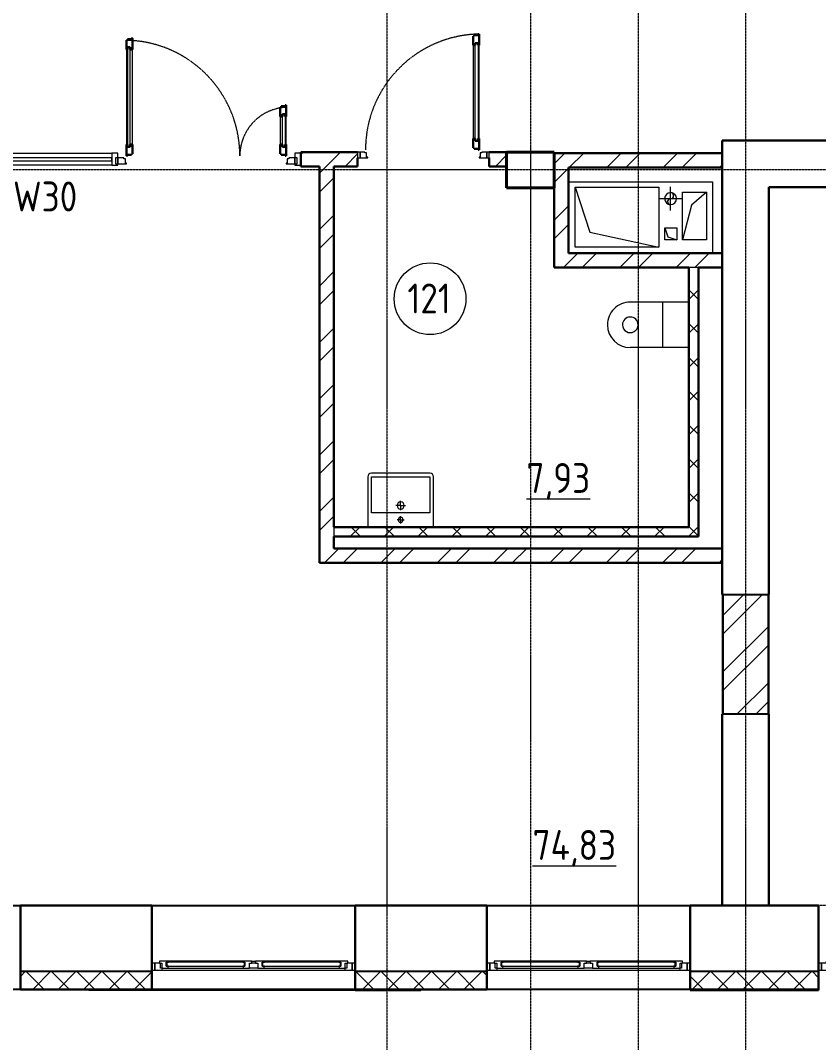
# Model space of a CAD drawing. Header units: millimetres. Extents: x -695119 to 412940, y -249585 to 622758.
# Drawn here: x -97981 to -91306, y 517014 to 525560 of the extents above; entities that cross this region are included whole.
import ezdxf

# ---------------------------------------------------------------- set-up
doc = ezdxf.new("R2010")
doc.units = ezdxf.units.MM
doc.linetypes.add('ADSK_Линия сетки', pattern=[25, 20, -2.5, 0, -2.5])
doc.linetypes.add('ADSK_Штриховая_ш2 п1_5', pattern=[4.5, 3, -1.5])
for name, color, linetype, lineweight in [('Двери', 8, 'Continuous', 9), ('Импосты витража', 8, 'Continuous', 9), ('Каркас_Импост', 8, 'Continuous', 9), ('Марки помещений', 8, 'Continuous', 20), ('Монтажный зазор', 8, 'Continuous', 9), ('Несущие колонны', 252, 'Continuous', 18), ('Окна', 252, 'Continuous', 9), ('Оси', 252, 'Continuous', 9), ('Остекление', 8, 'Continuous', 9), ('Открывание', 8, 'ADSK_Штриховая_ш2 п1_5', 9), ('Панели витража', 8, 'Continuous', 9), ('Панель', 252, 'Continuous', 30), ('Перекрытия', 7, 'Continuous', 18), ('Сантехнические приборы', 8, 'Continuous', 18), ('Стены разрез', 7, 'Continuous', 30), ('Стены штриховка', 7, 'Continuous', 9), ('Текстовые примечания', 7, 'Continuous', 9), ('Элементы узлов', 8, 'Continuous', 18)]:
    doc.layers.add(name, color=color, linetype=linetype, lineweight=lineweight)
doc.layers.add('Стены', color=194, linetype='Continuous')
doc.styles.add('GOST Common_2', font='', dxfattribs={"width": 0.9, "height": 250})
doc.styles.get('GOST Common_2').set_extended_font_data('GOST type B')
pattern_1 = [(45, (-109179.56, 538399.8), (-235.7317, 235.7317), []), (45, (-109022.4, 538399.8), (-235.7317, 235.7317), [])]
pattern_2 = [(0, (-109179.56, 538399.79), (406.4, 101.6), [33.528, -271.272, 33.528, -271.272, -1625.6]), (0, (-109179.56, 538399.79), (406.4, 101.6), [-609.6, 33.528, -576.072, 33.528, -271.272, -711.2]), (0, (-109179.56, 538399.79), (406.4, 101.6), [-1524, 33.528, -169.672, 33.528, -474.472]), (120, (-109027.16, 538450.59), (-291.18818, 301.15272), [33.528, -271.272, 33.528, -271.272, -1625.6]), (120, (-109027.16, 538450.59), (-291.18818, 301.15272), [-609.6, 33.528, -576.072, 33.528, -271.272, -711.2]), (120, (-109027.16, 538450.59), (-291.18818, 301.15272), [-1524, 33.528, -169.672, 33.528, -474.472]), (240, (-108976.36, 538653.79), (-115.21182, -402.75272), [33.528, -271.272, 33.528, -271.272, -1625.6]), (240, (-108976.36, 538653.79), (-115.21182, -402.75272), [-609.6, 33.528, -576.072, 33.528, -271.272, -711.2]), (240, (-108976.36, 538653.79), (-115.21182, -402.75272), [-1524, 33.528, -169.672, 33.528, -474.472])]
pattern_3 = [(45, (-109179.56, 538399.79), (-141.4214, 141.4214), []), (135, (-109179.56, 538399.79), (-141.4214, -141.4214), [])]

# ---------------------------------------------------------------- blocks, each defined once
blk = doc.blocks.new('BIMLIB_Окно_Двустворчатое_VEKA_СФрамугойСнизу_ГОСТ30674_без линий - Ж_ОК-1_2320х1700-3824232-План 1 этажа смеж')
at = {"layer": 'Каркас_Импост', "lineweight": 18}
for p, q in [((-765.6, 265), (-825, 265)), ((-825, 265), (-825, 207)), ((-761, 248), (-765.6, 265)), ((765.6, 265), (761, 248)), ((825, 265), (765.6, 265)), ((825, 207), (825, 265)), ((-825, 207), (-787, 207)), ((-767, 207), (-787, 207)), ((-787, 207), (-787, 190)), ((-787, 190), (-731, 190)), ((-779, 207), (-779, 248)), ((-779, 248), (-767, 248)), ((-767, 248), (-767, 207)), ((-716.6, 248), (-767, 248)), ((-731, 190), (-730, 191)), ((-730, 199), (-730, 231)), ((-730, 231), (-712, 231)), ((-712, 199), (-730, 199)), ((-730, 191), (-729, 190)), ((-729, 190), (-714.4, 190)), ((-712, 231), (-716.6, 248)), ((-714.4, 190), (-712, 199)), ((-85.4, 248), (-90, 231)), ((-90, 231), (-72, 231)), ((-72, 199), (-90, 199)), ((-90, 199), (-87.6, 190)), ((-87.6, 190), (-73, 190)), ((-35, 248), (-85.4, 248)), ((-73, 190), (-72, 191)), ((-72, 231), (-72, 199)), ((-72, 191), (-71, 190)), ((-71, 190), (-15, 190)), ((-35, 207), (-35, 248)), ((-15, 207), (-35, 207)), ((-15, 190), (-15, 207)), ((35, 207), (15, 207)), ((15, 207), (15, 190)), ((15, 190), (71, 190)), ((35, 248), (35, 207)), ((85.4, 248), (35, 248)), ((71, 190), (72, 191)), ((72, 199), (72, 231)), ((72, 231), (90, 231)), ((90, 199), (72, 199)), ((72, 191), (73, 190)), ((73, 190), (87.6, 190)), ((90, 231), (85.4, 248)), ((87.6, 190), (90, 199)), ((716.6, 248), (712, 231)), ((712, 231), (730, 231)), ((730, 199), (712, 199)), ((712, 199), (714.4, 190)), ((714.4, 190), (729, 190)), ((767, 248), (716.6, 248)), ((729, 190), (730, 191)), ((730, 231), (730, 199)), ((730, 191), (731, 190)), ((731, 190), (787, 190)), ((767, 207), (767, 248)), ((767, 248), (779, 248)), ((787, 207), (767, 207)), ((779, 248), (779, 207)), ((787, 190), (787, 207)), ((787, 207), (825, 207))]:
    blk.add_line(p, q, dxfattribs=at)
at = {"layer": 'Каркас_Импост'}
for p, q in [((765.6, 265), (-765.6, 265)), ((-731, 190), (-729, 190)), ((-85.4, 248), (-716.6, 248)), ((-714.4, 190), (-87.6, 190)), ((-73, 190), (-71, 190)), ((-35, 248), (35, 248)), ((-15, 207), (15, 207)), ((15, 190), (-15, 190)), ((71, 190), (73, 190)), ((716.6, 248), (85.4, 248)), ((87.6, 190), (714.4, 190)), ((729, 190), (731, 190))]:
    blk.add_line(p, q, dxfattribs=at)
at = {"layer": 'Окна'}
for p, q in [((-825, 265), (-850, 265)), ((-825, 207), (-825, 265)), ((850, 265), (825, 265)), ((825, 265), (825, 207)), ((-850, 207), (-825, 207)), ((825, 207), (850, 207))]:
    blk.add_line(p, q, dxfattribs=at)
at = {"layer": 'Остекление'}
for p, q in [((-727, 231), (-730, 231)), ((-730, 231), (-730, 199)), ((-730, 199), (-727, 199)), ((-75, 231), (-727, 231)), ((-727, 231), (-727, 199)), ((-727, 199), (-727, 231)), ((-727, 199), (-75, 199)), ((-75, 199), (-75, 231)), ((-75, 231), (-75, 199)), ((-72, 231), (-75, 231)), ((-75, 199), (-72, 199)), ((-72, 199), (-72, 231)), ((75, 231), (72, 231)), ((72, 231), (72, 199)), ((72, 199), (75, 199)), ((727, 231), (75, 231)), ((75, 231), (75, 199)), ((75, 199), (75, 231)), ((75, 199), (727, 199)), ((727, 199), (727, 231)), ((727, 231), (727, 199)), ((730, 231), (727, 231)), ((727, 199), (730, 199)), ((730, 199), (730, 231))]:
    blk.add_line(p, q, dxfattribs=at)
blk = doc.blocks.new('BIMLIB_Окно_Двустворчатое_VEKA_СФрамугойСнизу_ГОСТ30674 - Ж_ОК-17__2350х1700-3836676-План 1 этажа смеж')
at = {"layer": 'Каркас_Импост', "lineweight": 18}
for p, q in [((-765.6, 265), (-825, 265)), ((-825, 265), (-825, 207)), ((-761, 248), (-765.6, 265)), ((765.6, 265), (761, 248)), ((825, 265), (765.6, 265)), ((825, 207), (825, 265)), ((-825, 207), (-787, 207)), ((-767, 207), (-787, 207)), ((-787, 207), (-787, 190)), ((-787, 190), (-731, 190)), ((-779, 207), (-779, 248)), ((-779, 248), (-767, 248)), ((-767, 248), (-767, 207)), ((-716.6, 248), (-767, 248)), ((-731, 190), (-730, 191)), ((-730, 199), (-730, 231)), ((-730, 231), (-712, 231)), ((-712, 199), (-730, 199)), ((-730, 191), (-729, 190)), ((-729, 190), (-714.4, 190)), ((-712, 231), (-716.6, 248)), ((-714.4, 190), (-712, 199)), ((-85.4, 248), (-90, 231)), ((-90, 231), (-72, 231)), ((-72, 199), (-90, 199)), ((-90, 199), (-87.6, 190)), ((-87.6, 190), (-73, 190)), ((-35, 248), (-85.4, 248)), ((-73, 190), (-72, 191)), ((-72, 231), (-72, 199)), ((-72, 191), (-71, 190)), ((-71, 190), (-15, 190)), ((-35, 207), (-35, 248)), ((-15, 207), (-35, 207)), ((-15, 190), (-15, 207)), ((35, 207), (15, 207)), ((15, 207), (15, 190)), ((15, 190), (71, 190)), ((35, 248), (35, 207)), ((85.4, 248), (35, 248)), ((71, 190), (72, 191)), ((72, 199), (72, 231)), ((72, 231), (90, 231)), ((90, 199), (72, 199)), ((72, 191), (73, 190)), ((73, 190), (87.6, 190)), ((90, 231), (85.4, 248)), ((87.6, 190), (90, 199)), ((716.6, 248), (712, 231)), ((712, 231), (730, 231)), ((730, 199), (712, 199)), ((712, 199), (714.4, 190)), ((714.4, 190), (729, 190)), ((767, 248), (716.6, 248)), ((729, 190), (730, 191)), ((730, 231), (730, 199)), ((730, 191), (731, 190)), ((731, 190), (787, 190)), ((767, 207), (767, 248)), ((767, 248), (779, 248)), ((787, 207), (767, 207)), ((779, 248), (779, 207)), ((787, 190), (787, 207)), ((787, 207), (825, 207))]:
    blk.add_line(p, q, dxfattribs=at)
at = {"layer": 'Каркас_Импост'}
for p, q in [((765.6, 265), (-765.6, 265)), ((-731, 190), (-729, 190)), ((-85.4, 248), (-716.6, 248)), ((-714.4, 190), (-87.6, 190)), ((-73, 190), (-71, 190)), ((-35, 248), (35, 248)), ((-15, 207), (15, 207)), ((15, 190), (-15, 190)), ((71, 190), (73, 190)), ((716.6, 248), (85.4, 248)), ((87.6, 190), (714.4, 190)), ((729, 190), (731, 190))]:
    blk.add_line(p, q, dxfattribs=at)
at = {"layer": 'Окна'}
for p, q in [((-825, 265), (-850, 265)), ((-825, 207), (-825, 265)), ((850, 265), (825, 265)), ((825, 265), (825, 207)), ((-850, 207), (-825, 207)), ((825, 207), (850, 207))]:
    blk.add_line(p, q, dxfattribs=at)
at = {"layer": 'Остекление'}
for p, q in [((-727, 231), (-730, 231)), ((-730, 231), (-730, 199)), ((-730, 199), (-727, 199)), ((-75, 231), (-727, 231)), ((-727, 231), (-727, 199)), ((-727, 199), (-727, 231)), ((-727, 199), (-75, 199)), ((-75, 199), (-75, 231)), ((-75, 231), (-75, 199)), ((-72, 231), (-75, 231)), ((-75, 199), (-72, 199)), ((-72, 199), (-72, 231)), ((75, 231), (72, 231)), ((72, 231), (72, 199)), ((72, 199), (75, 199)), ((727, 231), (75, 231)), ((75, 231), (75, 199)), ((75, 199), (75, 231)), ((75, 199), (727, 199)), ((727, 199), (727, 231)), ((727, 231), (727, 199)), ((730, 231), (727, 231)), ((727, 199), (730, 199)), ((730, 199), (730, 231))]:
    blk.add_line(p, q, dxfattribs=at)
blk = doc.blocks.new('ADSK_КолоннаЖБ_Прямоугольная1 - 300x400-V3-План 1 этажа смеж')
at = {"layer": 'Несущие колонны', "lineweight": 40}
for p, q in [((-200, -150), (-200, 150)), ((-200, 150), (200, 150)), ((200, 150), (-200, 150)), ((-200, 150), (-200, -150)), ((200, 150), (200, -150)), ((200, -150), (200, 150)), ((200, -150), (-200, -150)), ((-200, -150), (200, -150))]:
    blk.add_line(p, q, dxfattribs=at)
blk = doc.blocks.new('Р_СУ_1_Подвесная_Квадратная - L550 x 450 x H190-462046-План 1 этажа смеж')
at = {"layer": 'Элементы узлов', "lineweight": 9}
for p, q in [((-275, 0), (-275, -420)), ((0, -60), (-30, -60)), ((0, -60), (0, -30)), ((0, -60), (0, -90)), ((0, -60), (30, -60)), ((275, -420), (275, 0)), ((0, -180), (0, -140)), ((0, -180), (-40, -180)), ((0, -180), (0, -220)), ((0, -180), (40, -180)), ((-245, -450), (0, -450)), ((0, -450), (245, -450))]:
    blk.add_line(p, q, dxfattribs=at)
at = {"layer": 'Элементы узлов'}
for p, q in [((-245, -420), (-245, -119.1)), ((-245, -119.1), (245, -119.1)), ((245, -119.1), (245, -420)), ((245, -420), (-245, -420))]:
    blk.add_line(p, q, dxfattribs=at)
at = {"layer": 'Элементы узлов', "lineweight": 9}
for centre, radius, start, end in [((0, -60), 20, 90, 180.01158), ((0, -60), 20, 180, 270), ((0, -60), 20, 360, 90), ((0, -60), 20, 270, 360), ((0, -180), 30, 90, 180.00772), ((0, -180), 30, 360, 90), ((0, -180), 30, 180, 270), ((0, -180), 30, 270, 360)]:
    blk.add_arc(centre, radius, start, end, dxfattribs=at)
at = {"layer": 'Элементы узлов'}
for centre, start, end in [((-245, -420), 180, 270), ((245, -420), 270, 360)]:
    blk.add_arc(centre, 30, start, end, dxfattribs=at)
blk = doc.blocks.new('Дверь_Alumark_однопольная_S50 - Дв-8л_Ш_1100х2350 Л-3006870-План 1 этажа смеж')
at = {"layer": 'Каркас_Импост'}
for p, q in [((-364, 60), (-405, 60)), ((-405, 60), (-405, 10)), ((-405, 10), (-341, 10)), ((-364, 52), (-364, 60)), ((-350, 52), (-364, 52)), ((-350, 18), (-350, 52)), ((-341, 18), (-350, 18)), ((-341, 10), (-341, 18)), ((600, 18), (591, 18)), ((591, 18), (591, 10)), ((591, 10), (655, 10)), ((614, 52), (600, 52)), ((600, 52), (600, 18)), ((614, 60), (614, 52)), ((655, 60), (614, 60)), ((655, 10), (655, 60))]:
    blk.add_line(p, q, dxfattribs=at)
at = {"layer": 'Монтажный зазор'}
for p, q in [((-425, 60), (-425, 10)), ((-405, 60), (-425, 60)), ((-425, 10), (-405, 10)), ((-405, 10), (-405, 60)), ((675, 60), (655, 60)), ((655, 60), (655, 10)), ((655, 10), (675, 10)), ((675, 10), (675, 60))]:
    blk.add_line(p, q, dxfattribs=at)
at = {"layer": 'Остекление'}
for p, q in [((558, 154), (558, 970)), ((558, 970), (582, 970)), ((582, 970), (582, 154)), ((582, 154), (558, 154))]:
    blk.add_line(p, q, dxfattribs=at)
at = {"layer": 'Открывание'}
blk.add_arc((609, 78), 968, 91.06548, 180, dxfattribs=at)
at = {"layer": 'Панель'}
for p, q in [((549, 1028), (541, 1028)), ((541, 1028), (541, 952)), ((583, 1037), (549, 1037)), ((549, 1037), (549, 1028)), ((591, 1046), (583, 1046)), ((583, 1046), (583, 1037)), ((591, 952), (591, 1046)), ((541, 952), (558, 952)), ((558, 952), (558, 970)), ((558, 970), (582, 970)), ((582, 970), (582, 952)), ((582, 952), (591, 952)), ((541, 172), (541, 96)), ((541, 172), (558, 172)), ((558, 172), (558, 154)), ((582, 172), (591, 172)), ((582, 154), (582, 172)), ((591, 78), (591, 172)), ((541, 96), (549, 96)), ((549, 96), (549, 87)), ((549, 87), (583, 87)), ((558, 154), (582, 154)), ((583, 87), (583, 78)), ((583, 78), (591, 78))]:
    blk.add_line(p, q, dxfattribs=at)
at = {"layer": 'Панель', "lineweight": 9}
for p, q in [((541, 952), (541, 172)), ((591, 172), (591, 952))]:
    blk.add_line(p, q, dxfattribs=at)
blk = doc.blocks.new('Ш_Сантехника_2D_Унитаз БАК_ГОСТ - Ш_Сантехника_2D_Унитаз БАК_ГОСТ-1809370-План 1 этажа смеж')
at = {"layer": 'Сантехнические приборы'}
for p, q in [((-190, 0), (-190, -220)), ((190, 0), (190, -220)), ((-190, -220), (190, -220)), ((-190, -220), (-190, -490)), ((190, -220), (190, -490))]:
    blk.add_line(p, q, dxfattribs=at)
for radius, start, end in [(65.4, 90.31828, 270.07772), (65.4, 270.07772, 90.31828), (190, 180, 270.07114), (190, 270.07114, 360)]:
    blk.add_arc((0, -490), radius, start, end, dxfattribs=at)
blk = doc.blocks.new('Дверь_Alumark_двупольная_S50 - Ш_1_5_Внутр_1520х2350  Пр витраж-3077677-План 1 этажа смеж')
at = {"layer": 'Каркас_Импост'}
for p, q in [((-566, 10), (-615, 10)), ((-615, 10), (-615, -40)), ((-566, 2), (-566, 10)), ((-552, 2), (-566, 2)), ((-552, -32), (-552, 2)), ((816, 2), (802, 2)), ((802, 2), (802, -32)), ((816, 10), (816, 2)), ((865, 10), (816, 10)), ((865, -40), (865, 10)), ((-615, -40), (-543, -40)), ((-543, -32), (-552, -32)), ((-543, -40), (-543, -32)), ((802, -32), (793, -32)), ((793, -32), (793, -40)), ((793, -40), (865, -40))]:
    blk.add_line(p, q, dxfattribs=at)
at = {"layer": 'Монтажный зазор'}
for p, q in [((-635, 10), (-635, -40)), ((-615, 10), (-635, 10)), ((-615, -40), (-615, 10)), ((885, 10), (865, 10)), ((865, 10), (865, -40)), ((885, -40), (885, 10)), ((-635, -40), (-615, -40)), ((865, -40), (885, -40))]:
    blk.add_line(p, q, dxfattribs=at)
at = {"layer": 'Остекление'}
for p, q in [((-534, 936), (-534, 104)), ((-513, 936), (-534, 936)), ((-513, 104), (-513, 936)), ((763, 104), (763, 376)), ((763, 376), (784, 376)), ((784, 376), (784, 104)), ((-534, 104), (-513, 104)), ((784, 104), (763, 104))]:
    blk.add_line(p, q, dxfattribs=at)
at = {"layer": 'Открывание'}
for centre, radius, start, end in [((-561, 28), 966, 360, 88.93231), ((811, 28), 406, 92.54104, 180)]:
    blk.add_arc(centre, radius, start, end, dxfattribs=at)
at = {"layer": 'Панель'}
for p, q in [((-535, 994), (-543, 994)), ((-543, 994), (-543, 918)), ((-501, 1003), (-535, 1003)), ((-535, 1003), (-535, 994)), ((-493, 1012), (-501, 1012)), ((-501, 1012), (-501, 1003)), ((-493, 918), (-493, 1012)), ((-534, 918), (-543, 918)), ((-534, 936), (-534, 918)), ((-513, 936), (-534, 936)), ((-513, 918), (-513, 936)), ((-493, 918), (-513, 918)), ((751, 434), (743, 434)), ((743, 434), (743, 358)), ((785, 443), (751, 443)), ((751, 443), (751, 434)), ((793, 452), (785, 452)), ((785, 452), (785, 443)), ((793, 358), (793, 452)), ((743, 358), (763, 358)), ((763, 358), (763, 376)), ((763, 376), (784, 376)), ((784, 376), (784, 358)), ((784, 358), (793, 358)), ((-543, 122), (-543, 28)), ((-534, 122), (-543, 122)), ((-534, 104), (-534, 122)), ((-513, 104), (-534, 104)), ((-513, 122), (-513, 104)), ((-493, 122), (-513, 122)), ((-493, 46), (-493, 122)), ((743, 122), (743, 46)), ((743, 122), (763, 122)), ((763, 122), (763, 104)), ((763, 104), (784, 104)), ((784, 122), (793, 122)), ((784, 104), (784, 122)), ((793, 28), (793, 122)), ((-543, 28), (-535, 28)), ((-535, 28), (-535, 37)), ((-535, 37), (-501, 37)), ((-501, 37), (-501, 46)), ((-501, 46), (-493, 46)), ((743, 46), (751, 46)), ((751, 46), (751, 37)), ((751, 37), (785, 37)), ((785, 37), (785, 28)), ((785, 28), (793, 28))]:
    blk.add_line(p, q, dxfattribs=at)
at = {"layer": 'Панель', "lineweight": 9}
for p, q in [((-543, 918), (-543, 122)), ((-493, 122), (-493, 918)), ((743, 358), (743, 122)), ((793, 122), (793, 358))]:
    blk.add_line(p, q, dxfattribs=at)
blk = doc.blocks.new('Прямоугольный импост - 50х100 мм-V56-План 1 этажа смеж')
at = {"layer": 'Импосты витража', "lineweight": 18}
for p, q in [((0, 50), (-50, 50)), ((-50, 50), (-50, 10)), ((0, -50), (0, 50)), ((-50, -40), (-50, -50)), ((-50, -50), (0, -50))]:
    blk.add_line(p, q, dxfattribs=at)
blk = doc.blocks.new('Системная панель - ADSK_Cтеклопакет_25 мм-3374919-План 1 этажа смеж')
at = {"layer": 'Панели витража', "lineweight": 18}
for p, q in [((550, 12.5), (-550, 12.5)), ((-550, 12.5), (-550, -12.5)), ((550, -12.5), (550, 12.5)), ((-550, -12.5), (550, -12.5))]:
    blk.add_line(p, q, dxfattribs=at)
blk = doc.blocks.new('Прямоугольный импост - 50х100 мм-3374914-План 1 этажа смеж')
at = {"layer": 'Импосты витража'}
for p, q in [((10864, -13949.7), (11964, -13949.7)), ((11964, -14049.7), (10864, -14049.7))]:
    blk.add_line(p, q, dxfattribs=at)
blk = doc.blocks.new('Прямоугольный импост - 50х100 мм-V61-План 1 этажа смеж')
at = {"layer": 'Импосты витража', "lineweight": 18}
for p, q in [((-25, 50), (25, 50)), ((-25, 10), (-25, 50)), ((25, 50), (25, -50)), ((-25, -50), (-25, -40)), ((25, -50), (-25, -50))]:
    blk.add_line(p, q, dxfattribs=at)
blk = doc.blocks.new('ADSK_Марка_Помещение_ОдноЗначение_Номер - Номер-462100-План 1 этажа смеж')
at = {"layer": 'Марки помещений'}
blk.add_circle((0, 0), 3, dxfattribs=at)

msp = doc.modelspace()

# ---------------------------------------------------------------- hatches: boundary and pattern name
at = {"layer": 'Стены разрез', "lineweight": 9}
h = msp.add_hatch(dxfattribs=at)
h.set_pattern_fill('FP_1', color=256, style=0, pattern_type=2)
h.set_pattern_definition(pattern_1)
h.paths.add_polyline_path([(-105865.535, 524340.058), (-105865.535, 524460.058), (-106195.535, 524460.058), (-106195.535, 524340.058), (-106075.535, 524340.058)])
h.paths.add_polyline_path([(-93915.535, 524340.058), (-93915.535, 524460.058), (-94060.535, 524460.058), (-94060.535, 524340.058)])
h.paths.add_polyline_path([(-95635.535, 524340.058), (-95160.535, 524340.058), (-95160.535, 524460.058), (-95635.535, 524460.058)])
h = msp.add_hatch(dxfattribs=at)
h.set_pattern_fill('FP_1', color=256, style=0, pattern_type=2)
h.set_pattern_definition(pattern_1)
h.paths.add_polyline_path([(-93395.535, 524330.058), (-92110.535, 524330.058), (-92110.535, 524450.058), (-93515.535, 524450.058), (-93515.535, 524330.058)])
h = msp.add_hatch(dxfattribs=at)
h.set_pattern_fill('FP_1', color=256, style=0, pattern_type=2)
h.set_pattern_definition(pattern_1)
h.paths.add_polyline_path([(-95360.535, 521024.558), (-95360.535, 524340.058), (-95480.535, 524340.058), (-95480.535, 521024.558)])
h = msp.add_hatch(dxfattribs=at)
h.set_pattern_fill('FP_1', color=256, style=0, pattern_type=2)
h.set_pattern_definition(pattern_1)
h.paths.add_polyline_path([(-93515.535, 523615.058), (-93395.535, 523615.058), (-93395.535, 524330.058), (-93515.535, 524330.058), (-93515.535, 524160.058)])
h = msp.add_hatch(dxfattribs=at)
h.set_pattern_fill('FP_1', color=256, style=0, pattern_type=2)
h.set_pattern_definition(pattern_1)
h.paths.add_polyline_path([(-92110.535, 523495.058), (-92110.535, 523615.058), (-93515.535, 523615.058), (-93515.535, 523495.058), (-92310.535, 523495.058)])
h = msp.add_hatch(dxfattribs=at)
h.set_pattern_fill('FP_2', color=256, style=0, pattern_type=2)
h.set_pattern_definition(pattern_3)
h.paths.add_polyline_path([(-92310.535, 521244.558), (-92310.535, 523495.058), (-92390.535, 523495.058), (-92390.535, 521244.558)])
h = msp.add_hatch(dxfattribs=at)
h.set_pattern_fill('FP_2', color=256, style=0, pattern_type=2)
h.set_pattern_definition(pattern_3)
h.paths.add_polyline_path([(-93599.114, 521244.558), (-92390.535, 521244.558), (-92390.535, 521324.558), (-95360.535, 521324.558), (-95360.535, 521244.558)])
h = msp.add_hatch(dxfattribs=at)
h.set_pattern_fill('FP_1', color=256, style=0, pattern_type=2)
h.set_pattern_definition(pattern_1)
h.paths.add_polyline_path([(-95360.535, 521024.558), (-92110.535, 521024.558), (-92110.535, 521144.558), (-95360.535, 521144.558)])
h = msp.add_hatch(dxfattribs=at)
h.set_pattern_fill('FP_1', color=256, style=0, pattern_type=2)
h.set_pattern_definition(pattern_1)
h.paths.add_polyline_path([(-92105.535, 519760.058), (-91725.535, 519760.058), (-91725.535, 520760.058), (-92105.535, 520760.058)])
h = msp.add_hatch(dxfattribs=at)
h.set_pattern_fill('FP_1', color=256, style=0, pattern_type=2)
h.set_pattern_definition(pattern_1)
h.paths.add_polyline_path([(-92105.535, 519760.058), (-91725.535, 519760.058), (-91725.535, 520760.058), (-92105.535, 520760.058)])
h = msp.add_hatch(dxfattribs=at)
h.set_pattern_fill('FP_5', color=256, style=0, pattern_type=2)
h.set_pattern_definition([(45, (-109179.56, 538399.79), (-106.066, 106.066), []), (135, (-109179.56, 538399.79), (-106.066, -106.066), [])])
h.paths.add_polyline_path([(-75648.535, 517460.058), (-74215.535, 517460.058), (-74215.535, 517610.058), (-75650.535, 517610.058), (-75650.535, 517534.058), (-75648.535, 517534.058)])
h.paths.add_polyline_path([(-77352.535, 517460.058), (-77352.535, 517534.058), (-77350.535, 517534.058), (-77350.535, 517610.058), (-78450.535, 517610.058), (-78450.535, 517534.058), (-78448.535, 517534.058), (-78448.535, 517460.058), (-77813.059, 517460.058)])
h.paths.add_polyline_path([(-99698.271, 517460.058), (-99682.535, 517460.058), (-99682.535, 517534.058), (-99680.535, 517534.058), (-99680.535, 517610.058), (-100760.535, 517610.058), (-100760.535, 517534.058), (-100758.535, 517534.058), (-100758.535, 517460.058), (-100057.045, 517460.058)])
h.paths.add_polyline_path([(-84018.535, 517460.058), (-82927.535, 517460.058), (-82927.535, 517534.058), (-82925.535, 517534.058), (-82925.535, 517610.058), (-84020.535, 517610.058), (-84020.535, 517534.058), (-84018.535, 517534.058), (-84018.535, 517515.78)])
h.paths.add_polyline_path([(-97978.535, 517460.058), (-96882.535, 517460.058), (-96882.535, 517534.058), (-96880.535, 517534.058), (-96880.535, 517610.058), (-97980.535, 517610.058), (-97980.535, 517534.058), (-97978.535, 517534.058)])
h.paths.add_polyline_path([(-95178.535, 517460.058), (-94082.535, 517460.058), (-94082.535, 517534.058), (-94080.535, 517534.058), (-94080.535, 517610.058), (-95180.535, 517610.058), (-95180.535, 517534.058), (-95178.535, 517534.058), (-95178.535, 517515.78)])
h.paths.add_polyline_path([(-89293.826, 517460.058), (-88527.535, 517460.058), (-88527.535, 517534.058), (-88525.535, 517534.058), (-88525.535, 517610.058), (-89605.535, 517610.058), (-89605.535, 517534.058), (-89603.535, 517534.058), (-89603.535, 517460.058)])
h.paths.add_polyline_path([(-92378.535, 517460.058), (-91307.535, 517460.058), (-91307.535, 517534.058), (-91305.535, 517534.058), (-91305.535, 517610.058), (-92380.535, 517610.058), (-92380.535, 517534.058), (-92378.535, 517534.058), (-92378.535, 517515.78)])
h.paths.add_polyline_path([(-80683.251, 517460.058), (-80152.535, 517460.058), (-80152.535, 517534.058), (-80150.535, 517534.058), (-80150.535, 517610.058), (-81225.535, 517610.058), (-81225.535, 517534.058), (-81223.535, 517534.058), (-81223.535, 517460.058), (-81042.025, 517460.058)])
h.paths.add_polyline_path([(-86423.634, 517460.058), (-85722.535, 517460.058), (-85722.535, 517534.058), (-85720.535, 517534.058), (-85720.535, 517610.058), (-86825.535, 517610.058), (-86825.535, 517534.058), (-86823.535, 517534.058), (-86823.535, 517460.058), (-86782.408, 517460.058)])
h.paths.add_polyline_path([(-102462.535, 517460.058), (-102462.535, 517534.058), (-102460.535, 517534.058), (-102460.535, 517610.058), (-102490.088, 517610.058), (-102490.088, 517460.058)])
h = msp.add_hatch(dxfattribs=at)
h.set_pattern_fill('FP_4', color=256, style=0, pattern_type=2)
h.set_pattern_definition(pattern_2)
h.paths.add_polyline_path([(-74215.535, 517458.058), (-74215.535, 517460.058), (-75648.535, 517460.058), (-75648.535, 517534.058), (-75650.535, 517534.058), (-75650.535, 517458.058), (-74942.867, 517458.058)])
h.paths.add_polyline_path([(-89605.535, 517458.058), (-88525.535, 517458.058), (-88525.535, 517534.058), (-88527.535, 517534.058), (-88527.535, 517460.058), (-89603.535, 517460.058), (-89603.535, 517534.058), (-89605.535, 517534.058)])
h.paths.add_polyline_path([(-86825.535, 517458.058), (-85720.535, 517458.058), (-85720.535, 517534.058), (-85722.535, 517534.058), (-85722.535, 517460.058), (-86823.535, 517460.058), (-86823.535, 517534.058), (-86825.535, 517534.058), (-86825.535, 517515.78)])
h.paths.add_polyline_path([(-77350.535, 517458.058), (-77350.535, 517534.058), (-77352.535, 517534.058), (-77352.535, 517460.058), (-78448.535, 517460.058), (-78448.535, 517534.058), (-78450.535, 517534.058), (-78450.535, 517458.058), (-77813.059, 517458.058)])
h.paths.add_polyline_path([(-84020.535, 517458.058), (-82925.535, 517458.058), (-82925.535, 517534.058), (-82927.535, 517534.058), (-82927.535, 517460.058), (-84018.535, 517460.058), (-84018.535, 517534.058), (-84020.535, 517534.058), (-84020.535, 517515.78)])
h.paths.add_polyline_path([(-81225.535, 517458.058), (-80150.535, 517458.058), (-80150.535, 517534.058), (-80152.535, 517534.058), (-80152.535, 517460.058), (-81223.535, 517460.058), (-81223.535, 517534.058), (-81225.535, 517534.058), (-81225.535, 517515.78)])
h.paths.add_polyline_path([(-102460.535, 517458.058), (-102460.535, 517534.058), (-102462.535, 517534.058), (-102462.535, 517460.058), (-102490.088, 517460.058), (-102490.088, 517458.058)])
h.paths.add_polyline_path([(-91305.535, 517458.058), (-91305.535, 517534.058), (-91307.535, 517534.058), (-91307.535, 517460.058), (-92378.535, 517460.058), (-92378.535, 517534.058), (-92380.535, 517534.058), (-92380.535, 517458.058), (-91446.47, 517458.058)])
h.paths.add_polyline_path([(-95180.535, 517458.058), (-94080.535, 517458.058), (-94080.535, 517534.058), (-94082.535, 517534.058), (-94082.535, 517460.058), (-95178.535, 517460.058), (-95178.535, 517534.058), (-95180.535, 517534.058), (-95180.535, 517515.78)])
h.paths.add_polyline_path([(-100760.535, 517458.058), (-99680.535, 517458.058), (-99680.535, 517534.058), (-99682.535, 517534.058), (-99682.535, 517460.058), (-100758.535, 517460.058), (-100758.535, 517534.058), (-100760.535, 517534.058)])
h.paths.add_polyline_path([(-97980.535, 517458.058), (-96880.535, 517458.058), (-96880.535, 517534.058), (-96882.535, 517534.058), (-96882.535, 517460.058), (-97978.535, 517460.058), (-97978.535, 517534.058), (-97980.535, 517534.058)])
h = msp.add_hatch(dxfattribs=at)
h.set_pattern_fill('FP_4', color=256, style=0, pattern_type=2)
h.set_pattern_definition(pattern_2)
h.paths.add_polyline_path([(-134410.535, 517453.058), (-133855.535, 517453.058), (-133855.535, 517458.058), (-134410.535, 517458.058)])
h.paths.add_polyline_path([(-139163.409, 517453.058), (-138940.535, 517453.058), (-138940.535, 517458.058), (-140090.535, 517458.058), (-140090.535, 517453.058), (-139522.183, 517453.058)])
h.paths.add_polyline_path([(-123160.535, 517453.058), (-122090.535, 517453.058), (-122090.535, 517458.058), (-123160.535, 517458.058)])
h.paths.add_polyline_path([(-125420.535, 517453.058), (-125420.535, 517458.058), (-125980.535, 517458.058), (-125980.535, 517453.058), (-125888.772, 517453.058)])
h.paths.add_polyline_path([(-117278.196, 517453.058), (-117025.535, 517453.058), (-117025.535, 517458.058), (-117590.535, 517458.058), (-117590.535, 517453.058)])
h.paths.add_polyline_path([(-119800.535, 517453.058), (-119800.535, 517458.058), (-120390.535, 517458.058), (-120390.535, 517453.058), (-120148.388, 517453.058)])
h.paths.add_polyline_path([(-95180.535, 517453.058), (-94630.535, 517453.058), (-94630.535, 517458.058), (-95180.535, 517458.058)])
h.paths.add_polyline_path([(-91446.47, 517453.058), (-91305.535, 517453.058), (-91305.535, 517458.058), (-92380.535, 517458.058), (-92380.535, 517453.058), (-92164.018, 517453.058)])
h.paths.add_polyline_path([(-99680.535, 517453.058), (-99680.535, 517458.058), (-100220.535, 517458.058), (-100220.535, 517453.058), (-99698.271, 517453.058)])
h.paths.add_polyline_path([(-83912.216, 517453.058), (-83475.535, 517453.058), (-83475.535, 517458.058), (-84020.535, 517458.058), (-84020.535, 517453.058)])

# ---------------------------------------------------------------- linework, layer by layer
at = {"lineweight": 18}
for p, q in [((-93395.535, 524210.058), (-92192.535, 524210.058)), ((-93342.095, 523665.058), (-93342.095, 524165.058)), ((-93342.095, 524165.058), (-92642.095, 524165.058)), ((-93342.095, 524165.058), (-93217.095, 523790.058)), ((-92642.095, 524165.058), (-92642.095, 523665.058)), ((-92542.991, 523969.955), (-92542.991, 524169.955)), ((-92192.535, 524210.058), (-92192.535, 523615.058)), ((-92642.991, 524069.955), (-92442.991, 524069.955)), ((-92442.535, 523725.058), (-92442.535, 524125.058)), ((-92442.535, 524125.058), (-92242.535, 524125.058)), ((-92242.535, 524125.058), (-92369.177, 524015.524)), ((-92242.535, 524125.058), (-92242.535, 523725.058)), ((-92369.177, 524015.524), (-92442.535, 523725.058)), ((-93217.095, 523790.058), (-92642.095, 523665.058)), ((-92592.095, 523725.032), (-92592.095, 523825.032)), ((-92592.095, 523825.032), (-92492.095, 523825.032)), ((-92592.095, 523825.032), (-92567.095, 523750.032)), ((-92492.095, 523825.032), (-92492.095, 523725.032)), ((-92492.095, 523725.032), (-92592.095, 523725.032)), ((-92567.095, 523750.032), (-92492.095, 523725.032)), ((-92242.535, 523725.058), (-92442.535, 523725.058)), ((-92642.095, 523665.058), (-93342.095, 523665.058))]:
    msp.add_line(p, q, dxfattribs=at)
for centre, radius, start, end in [((-92542.991, 524069.955), 50, 0, 180), ((-92542.991, 524069.955), 50, 180, 0), ((-92542.991, 524044.955), 25, 90, 270), ((-92542.991, 524094.955), 25, 270, 90)]:
    msp.add_arc(centre, radius, start, end, dxfattribs=at)
at = {"layer": 'Оси', "linetype": 'ADSK_Линия сетки'}
for p, q in [((-93715.535, 572133.794), (-93715.535, 505864.372)), ((-94915.535, 535260.058), (-94915.535, 505864.372)), ((-92815.535, 535260.058), (-92815.535, 507134.372)), ((-91915.535, 535260.058), (-91915.535, 507134.372)), ((-72648.241, 524310.058), (-149587.813, 524310.058)), ((-72648.241, 518160.058), (-149587.813, 518160.058))]:
    msp.add_line(p, q, dxfattribs=at)
at = {"layer": 'Перекрытия', "color": 49, "true_color": 0x464646}
for p, q in [((-92442.535, 524125.058), (-92242.535, 524125.058)), ((-92442.535, 523725.058), (-92442.535, 524125.058)), ((-92242.535, 524125.058), (-92242.535, 523725.058)), ((-92242.535, 523725.058), (-92442.535, 523725.058))]:
    msp.add_line(p, q, dxfattribs=at)
at = {"layer": 'Стены'}
for p, q in [((-92105.535, 520760.058), (-91725.535, 520760.058)), ((-91725.535, 519760.058), (-92105.535, 519760.058)), ((-99680.535, 518160.058), (-97980.535, 518160.058)), ((-96880.535, 518160.058), (-95180.535, 518160.058)), ((-94080.535, 518160.058), (-92380.535, 518160.058)), ((-97980.535, 517610.058), (-96880.535, 517610.058)), ((-95180.535, 517610.058), (-94080.535, 517610.058)), ((-92380.535, 517610.058), (-91305.535, 517610.058)), ((-97980.535, 517458.058), (-99680.535, 517458.058)), ((-97408.251, 517453.058), (-97408.251, 517458.058)), ((-95180.535, 517453.058), (-97408.251, 517453.058)), ((-96880.535, 517458.058), (-95180.535, 517458.058)), ((-96880.535, 517458.058), (-96880.535, 517453.058)), ((-95180.535, 517458.058), (-96880.535, 517458.058)), ((-92380.535, 517458.058), (-94080.535, 517458.058))]:
    msp.add_line(p, q, dxfattribs=at)
at = {"layer": 'Стены разрез'}
for p, q in [((-92110.535, 524555.058), (-92110.535, 520760.058)), ((-90250.535, 524555.058), (-92110.535, 524555.058)), ((-95160.535, 524460.058), (-95635.535, 524460.058)), ((-95635.535, 524460.058), (-95635.535, 524340.058)), ((-95160.535, 524340.058), (-95160.535, 524410.058)), ((-93915.535, 524460.058), (-94060.535, 524460.058)), ((-94060.535, 524410.058), (-94060.535, 524340.058)), ((-92110.535, 524450.058), (-93515.535, 524450.058)), ((-95635.535, 524340.058), (-95480.535, 524340.058)), ((-95480.535, 524340.058), (-95480.535, 521024.558)), ((-95360.535, 524340.058), (-95160.535, 524340.058)), ((-95360.535, 521324.558), (-95360.535, 524340.058)), ((-94060.535, 524340.058), (-93915.535, 524340.058)), ((-93395.535, 524330.058), (-92110.535, 524330.058)), ((-93395.535, 523615.058), (-93395.535, 524330.058)), ((-93515.535, 524160.058), (-93515.535, 523495.058)), ((-91720.535, 520760.058), (-91720.535, 524165.058)), ((-91720.535, 524165.058), (-90250.535, 524165.058)), ((-92110.535, 523615.058), (-93395.535, 523615.058)), ((-93515.535, 523495.058), (-92390.535, 523495.058)), ((-92390.535, 523495.058), (-92390.535, 521324.558)), ((-92310.535, 523495.058), (-92110.535, 523495.058)), ((-92310.535, 521244.558), (-92310.535, 523495.058)), ((-92390.535, 521324.558), (-95360.535, 521324.558)), ((-95360.535, 521144.558), (-95360.535, 521244.558)), ((-95360.535, 521244.558), (-92310.535, 521244.558)), ((-92110.535, 521144.558), (-95360.535, 521144.558)), ((-95480.535, 521024.558), (-92110.535, 521024.558)), ((-92110.535, 520760.058), (-92105.535, 520760.058)), ((-92105.535, 520760.058), (-92105.535, 519760.058)), ((-91725.535, 520760.058), (-91720.535, 520760.058)), ((-91725.535, 519760.058), (-91725.535, 520760.058)), ((-92105.535, 519760.058), (-92110.535, 519760.058)), ((-92110.535, 519760.058), (-92110.535, 518160.058)), ((-91720.535, 519760.058), (-91725.535, 519760.058)), ((-91720.535, 518160.058), (-91720.535, 519760.058)), ((-96880.535, 518160.058), (-97980.535, 518160.058)), ((-97980.535, 518160.058), (-97980.535, 517458.058)), ((-96880.535, 517458.058), (-96880.535, 518160.058)), ((-94080.535, 518160.058), (-95180.535, 518160.058)), ((-95180.535, 518160.058), (-95180.535, 517453.058)), ((-94080.535, 517458.058), (-94080.535, 518160.058)), ((-91305.535, 518160.058), (-92380.535, 518160.058)), ((-92380.535, 518160.058), (-92380.535, 517453.058)), ((-92110.535, 518160.058), (-91720.535, 518160.058)), ((-91305.535, 517453.058), (-91305.535, 518160.058)), ((-97980.535, 517458.058), (-96880.535, 517458.058)), ((-94630.535, 517458.058), (-95180.535, 517458.058)), ((-95180.535, 517458.058), (-94080.535, 517458.058)), ((-95180.535, 517453.058), (-94630.535, 517453.058)), ((-94630.535, 517453.058), (-94630.535, 517458.058)), ((-91305.535, 517458.058), (-92380.535, 517458.058)), ((-92380.535, 517458.058), (-91305.535, 517458.058)), ((-92380.535, 517453.058), (-91305.535, 517453.058))]:
    msp.add_line(p, q, dxfattribs=at)
at = {"layer": 'Стены штриховка'}
for p, q in [((-92310.535, 523495.058), (-92390.535, 523495.058)), ((-95360.535, 521324.558), (-95360.535, 521244.558)), ((-97978.535, 517534.058), (-97980.535, 517534.058)), ((-97978.535, 517534.058), (-97978.535, 517460.058)), ((-96880.535, 517534.058), (-96882.535, 517534.058)), ((-96882.535, 517460.058), (-96882.535, 517534.058)), ((-95178.535, 517534.058), (-95180.535, 517534.058)), ((-95178.535, 517534.058), (-95178.535, 517460.058)), ((-94080.535, 517534.058), (-94082.535, 517534.058)), ((-94082.535, 517460.058), (-94082.535, 517534.058)), ((-92378.535, 517534.058), (-92380.535, 517534.058)), ((-92378.535, 517534.058), (-92378.535, 517460.058)), ((-91305.535, 517534.058), (-91307.535, 517534.058)), ((-91307.535, 517460.058), (-91307.535, 517534.058)), ((-97978.535, 517460.058), (-96882.535, 517460.058)), ((-95178.535, 517460.058), (-94082.535, 517460.058)), ((-92378.535, 517460.058), (-91307.535, 517460.058))]:
    msp.add_line(p, q, dxfattribs=at)

# ---------------------------------------------------------------- block references
at = {"layer": 'Двери'}
for name, p in [('Дверь_Alumark_однопольная_S50 - Дв-8л_Ш_1100х2350 Л-3006870-План 1 этажа смеж', (-94735.535, 524400.058)), ('Дверь_Alumark_двупольная_S50 - Ш_1_5_Внутр_1520х2350  Пр витраж-3077677-План 1 этажа смеж', (-96550.535, 524400.058))]:
    msp.add_blockref(name, p, dxfattribs=at)
at = {"layer": 'Импосты витража'}
for name, p in [('Прямоугольный импост - 50х100 мм-3374914-План 1 этажа смеж', (-109179.558, 538399.789)), ('Прямоугольный импост - 50х100 мм-V56-План 1 этажа смеж', (-95635.535, 524400.058))]:
    msp.add_blockref(name, p, dxfattribs=at)
at = {"layer": 'Импосты витража', "extrusion": (0, 0, -1)}
msp.add_blockref('Прямоугольный импост - 50х100 мм-V61-План 1 этажа смеж', (97190.535, 524400.058), dxfattribs=at)
at = {"layer": 'Марки помещений', "xscale": 99.99999999999993, "yscale": 99.99999999999993, "zscale": 99.99999999999993}
msp.add_blockref('ADSK_Марка_Помещение_ОдноЗначение_Номер - Номер-462100-План 1 этажа смеж', (-94555.008, 523232.807), dxfattribs=at)
at = {"layer": 'Несущие колонны'}
msp.add_blockref('ADSK_КолоннаЖБ_Прямоугольная1 - 300x400-V3-План 1 этажа смеж', (-93715.535, 524310.058), dxfattribs=at)
at = {"layer": 'Окна', "rotation": 180}
for name, p in [('BIMLIB_Окно_Двустворчатое_VEKA_СФрамугойСнизу_ГОСТ30674_без линий - Ж_ОК-1_2320х1700-3824232-План 1 этажа смеж', (-96030.535, 517885.058)), ('BIMLIB_Окно_Двустворчатое_VEKA_СФрамугойСнизу_ГОСТ30674_без линий - Ж_ОК-1_2320х1700-3824232-План 1 этажа смеж', (-93230.535, 517885.058)), ('BIMLIB_Окно_Двустворчатое_VEKA_СФрамугойСнизу_ГОСТ30674 - Ж_ОК-17__2350х1700-3836676-План 1 этажа смеж', (-90455.535, 517885.058))]:
    msp.add_blockref(name, p, dxfattribs=at)
at = {"layer": 'Панели витража', "rotation": 180}
msp.add_blockref('Системная панель - ADSK_Cтеклопакет_25 мм-3374919-План 1 этажа смеж', (-97765.535, 524400.058), dxfattribs=at)
at = {"layer": 'Сантехнические приборы'}
for name, p, rotation in [('Ш_Сантехника_2D_Унитаз БАК_ГОСТ - Ш_Сантехника_2D_Унитаз БАК_ГОСТ-1809370-План 1 этажа смеж', (-92390.535, 523015.058), 269.9999999999997), ('Р_СУ_1_Подвесная_Квадратная - L550 x 450 x H190-462046-План 1 этажа смеж', (-94800.666, 521324.558), 180)]:
    msp.add_blockref(name, p, dxfattribs=dict(at, rotation=rotation))

# ---------------------------------------------------------------- texts
at = {"layer": 'Марки помещений', "lineweight": 9, "char_height": 250, "attachment_point": 1, "style": 'GOST Common_2'}
for s, insert, width in [('121', (-94743.565, 523360.532), 468.98719), ('\\L7,93', (-93748.182, 521859.441), 678.22762), ('\\L74,83', (-93696.929, 518790.943), 894.68325)]:
    msp.add_mtext(s, dxfattribs=dict(at, insert=insert, width=width))
at = {"layer": 'Текстовые примечания', "color": 1, "true_color": 0xff0000, "insert": (-98265.797, 524213.179), "char_height": 250, "width": 966.83513, "attachment_point": 1, "style": 'GOST Common_2'}
msp.add_mtext('EIW30', dxfattribs=at)

doc.saveas('drawing.dxf')
